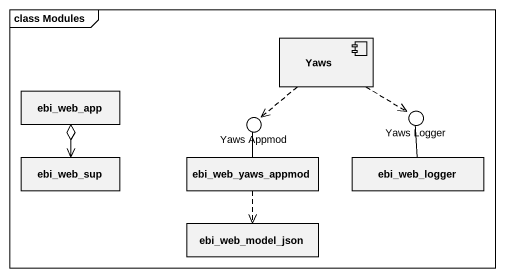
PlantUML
@startuml
mainframe class Modules
allowmixing
hide circle
hide empty members
component Yaws
class ebi_web_app
() "Yaws Appmod" as Yaws_Appmod
() "Yaws Logger" as Yaws_Logger
class ebi_web_sup
class ebi_web_yaws_appmod
class ebi_web_logger
class ebi_web_model_json
Yaws ..> Yaws_Appmod
Yaws ..> Yaws_Logger
ebi_web_app o--> ebi_web_sup
ebi_web_yaws_appmod -up- Yaws_Appmod
ebi_web_yaws_appmod ..> ebi_web_model_json
ebi_web_logger -up- Yaws_Logger
@enduml
